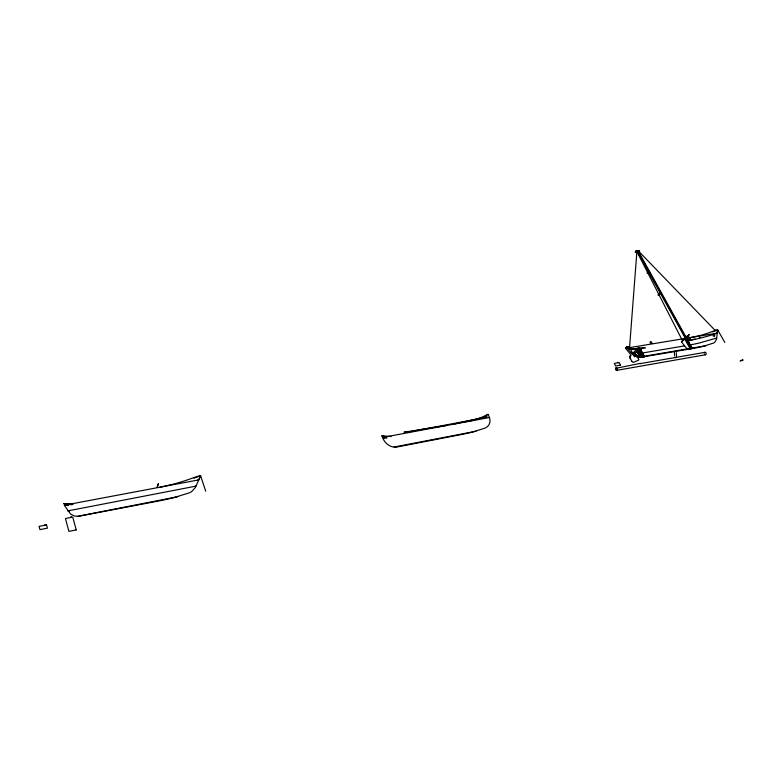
<?xml version="1.0" encoding="UTF-8"?>
<svg xmlns="http://www.w3.org/2000/svg" width="782" height="782" viewBox="0 0 782 782"><rect width="100%" height="100%" fill="white"/><g stroke="black" fill="none" stroke-linecap="round" stroke-linejoin="round"><path stroke-width="1.17" d="M637.017 251.775L682.012 339.779M674.367 352.447L674.641 356.025M676.283 352.623L676.508 355.585M625.756 348.479L625.786 347.931M629.578 347.218L636.91 251.403M638.395 348.547C637.477 348.674 637.789 348.313 638.327 348.313C638.102 348.684 636.763 349.877 638.19 348.782M629.706 347.609C629.295 345.448 629.236 349.339 629.393 346.905M690.086 348.577L688.287 349.065L686.361 348.039L681.445 341.871L684.494 338.567L717.221 333.161L717.69 329.936L716.859 330.072A31.779 20.831 41.6 0 0 715.286 330.444L712.412 331.441A177.299 113.615 34.6 0 1 700.369 335.419L690.868 337.511L687.837 340.776M714.533 329.965L714.816 330.854L714.748 329.769M714.621 329.789L715.09 330.375L714.543 330.297M638.444 251.012L714.885 330.141M636.773 251.951L635.365 252.117L636.118 250.924C644.104 250.318 636.225 251.628 636.919 251.198M648.043 273.055L647.252 272.977L649.598 271.559M647.633 272.938L648.2 272.762L647.701 272.967M647.701 272.889L648.229 272.82L647.711 273.074M658.757 294.746L661.181 292.458L660.028 292.615L658.121 294.951L659.187 294.951M638.503 251.677L638.884 250.748L636.118 251.149L637.34 251.853L636.118 250.924M159.518 487.382L173.868 484.009A211.746 165.579 12.2 0 0 192.567 478.066L195.862 476.932A36.539 32.228 19.3 0 1 199.41 476.003L200.642 475.769L195.334 487.538L191.756 491.477A24.789 21.437 15.6 0 1 189.615 492.738L173.457 497.763A171.923 74.798 -17.9 0 1 157.964 501.145L78.122 516.355L74.329 516.003L70.644 514.097L64.437 505.524L68.005 505.26L67.663 503.999L63.919 503.628L72.99 504.116M197.289 480.363L198.677 479.904L200.642 475.769L198.911 476.326A39.706 36.138 -15.9 0 0 198.071 476.619M637.809 348.479L639.754 348.195M640.096 363.728L640.39 363.337L615.522 368.4A1.378 0.85 79.7 0 0 616.548 370.375L705.432 354.774M661.259 292.595L660.106 292.751L658.2 295.088L660.653 293.309M637.926 348.537L639.138 350.17M637.379 348.948L637.907 349.798M638.923 350.326L638.611 350.766M636.89 250.836L690.858 348.273L690.408 348.762M635.365 252.117L636.196 251.061M638.806 250.611L637.975 251.667L635.287 251.98M625.864 347.853L625.727 348.254M626.02 347.795L626.91 347.785M740.779 360.482L742.88 360.013M625.883 348.655L630.644 354.51A1.173 0.811 39.5 0 1 630.634 355.81L629.891 356.221A1.056 0.733 39.6 0 0 629.676 357.159L630.409 358.625L629.676 357.159M627.174 348.049L631.074 352.79A9.843 6.794 39.5 0 0 633.488 355.077L634.055 355.429A9.843 6.794 39.5 0 0 636.929 356.944L637.115 357.022M629.373 347.98L629.784 347.452L626.558 346.465L627.731 348.01L628.357 347.755M629.891 356.221L630.663 355.771M716.361 330.366L717.641 329.945L716.547 339.114L714.885 342.115A21.319 14.047 40.1 0 1 713.634 343.024L702.959 346.426A148.345 52.462 -29.9 0 1 692.305 348.577L640.947 357.247L637.917 356.651L633.919 352.311L636.509 349.358L637.897 349.124M636.186 350.532L640.282 357.286L636.186 350.532L638.161 349.632L638.092 348.723M637.408 349.104L637.965 348.273M637.897 349.759L637.31 349.28L638.132 348.684M640.067 349.437L640.155 348.743L641.504 349.075L640.233 350.512L638.327 350.825L638.161 349.632M638.874 348.117L639.94 348.166L640.829 349.837L638.474 350.747M636.206 351.91L638.102 350.219L641.807 357.188L639.168 356.612M639.031 348.645L639.559 348.039M636.656 351.851L638.102 350.219M638.513 350.795L638.64 350.219M638.356 350.336L638.747 350.424M638.972 351.48L640.917 349.74L644.632 356.729L643.674 356.866M638.63 359.133L638.601 359.173A1.241 0.86 39.8 0 1 638.18 360.355L633.645 362.271A1.554 1.085 39.8 0 1 631.758 361.196L631.788 361.157M645.619 347.843L635.033 349.329M637.369 357.188L638.601 359.173M684.485 339.124L687.515 335.83L688.698 337.238L687.544 337.12L687.339 335.889L688.541 336.289M681.445 341.871L685.355 338.733M687.955 338.02L688.678 336.495M724.836 342.477L717.69 329.936L717.202 333.171L709.421 335.683A146.723 52.941 -30 0 1 703.106 337.404L696.83 338.929A172.539 62.873 -30.4 0 1 690.584 340.258L687.857 340.776L690.868 337.511M634.329 349.134L635.228 349.28M689.89 348.919L689.431 347.912L689.89 348.919L691.034 348.361M688.59 348.694L690.242 348.928L690.858 348.273M648.151 272.644L647.711 272.771M658.61 294.765L659.118 294.648M676 357.677L676.968 356.963L675.218 357.765M740.974 360.365L740.124 360.961L742.489 360.375M742.069 360.61L742.626 360.062M742.401 360.522L742.89 360.043M638.053 348.234L630.615 349.446L634.525 356.836M633.567 349.515L633.928 349.173L633.029 349.554L634.251 349.417M686.645 338.205L686.127 338.586M687.183 339.564L687.798 340.551M71.905 504.419L71.533 504.761L72.794 504.429L71.133 504.449M688.541 342.027L689.323 342.868L688.717 343.259M689.988 344.491L690.692 345.331L690.086 345.722M690.907 347.198L691.513 346.807L691.972 347.814M70.458 504.341L70.028 504.683L71.348 504.39L69.647 504.351M648.053 272.918L648.542 272.859L647.222 273.074M630.478 349.329L631.387 349.095L630.478 349.329L629.49 347.658L628.259 347.579L630.126 347.697M385.389 437.138L386.474 436.903L386.914 437.988M391.02 436.532L381.899 435.809C383.913 443.062 391.117 449.093 398.849 446.639L459.445 434.939A165.334 65.952 -25.6 0 0 472.26 432.163L485.378 427.989A23.646 18.299 36.2 0 0 487.03 426.923C491.096 424 490.568 418.106 487.968 414.362L484.928 416.405M65.756 504.165L66.235 503.823L66.099 505.426L65.756 504.165L67.663 503.999M68.005 505.26L67.535 505.602L67.193 504.341M384.822 438.018L384.842 436.62L385.917 437.842M385.477 436.757L384.373 436.933M629.227 348.088L629.715 347.755M629.764 349.104L630.673 348.919L629.764 349.104L628.767 347.257M383.864 437.754L383.913 436.346L384.969 437.617L384.363 437.441M384.519 436.532L383.424 436.659M627.428 347.13L627.936 346.807L628.474 347.814L627.966 348.137L627.428 347.13L628.562 348.469L629.07 348.146L627.36 347.99M628.024 347.452L628.542 347.13L629.51 348.987L630.028 348.664L628.787 348.596L627.829 346.739L627.193 347.003M382.515 436.317L383.62 436.248L384.06 437.334L383.551 437.637L382.515 436.317L383.62 436.248M382.955 437.412L384.06 437.334M483.247 417.393L483.941 416.992M712.725 331.92L713.467 331.558M488.916 417.627L383.375 437.294L384.314 437.666M194.073 478.301L195.07 477.851M195.265 486.433L195.95 486.13L67.79 510.9L69.119 511.184M716.674 338.02L699.382 342.995A171.737 61.925 -30.3 0 1 691.22 344.706M64.007 503.95L65.962 503.784L66.304 505.055L64.349 505.211M691.132 348.674L691.611 348.469L690.438 348.811M699.421 337.658L699.998 337.462M199.146 476.238L200.583 475.788L205.715 491.204M616.548 370.375L616.754 370.316A1.378 0.85 79.7 0 0 617.066 368.439A1.378 0.85 79.7 0 0 615.766 367.872M695.12 339.017L688.727 340.6M637.848 348.332L638.513 348.313M467.235 421.625L469.464 421.146A106.919 80.742 31.5 0 0 487.958 414.352M77.516 516.355L177.934 496.658M687.857 340.776L690.584 340.258M394.177 447.011L476.013 431.224M454.625 423.932L487.039 416.708L483.217 417.637A169.137 68.728 -26 0 1 470.226 420.393L408.751 431.899L404.02 432.221L446.815 425.398M65.629 504.967L198.677 479.904M640.253 363.61L676.811 357.237M677.974 357.042L704.641 352.389M636.968 355.556L635.551 354.002L632.599 353.513L630.986 352.379L634.74 355.712L639.138 357.11L706.156 345.664M690.271 348.508L690.848 348.41M641.983 353.073L684.23 345.937M635.316 348.997L637.516 348.625M639.705 348.264L644.085 347.54M640.077 349.31L641.504 349.075M626.695 346.719L628.542 347.13M462.68 422.427L464.967 422.055M649.519 271.422L648.376 271.569L647.398 273.006M640.067 349.525L639.94 348.86M640.282 357.286L639.138 357.11M637.115 251.364L636.646 251.97L637.555 252.146M642.247 357.11L643.205 356.973L639.002 350.062L642.726 357.061L641.113 356.807M640.233 356.934L641.807 357.188M635.434 352.252L633.919 352.311M688.189 337.404L687.368 336.944M651.191 343.493L650.223 342.819A0.987 0.674 39.6 0 1 650.477 341.9L650.761 341.881M651.201 343.503L651.592 343.435A0.987 0.674 39.6 0 0 651.65 342.428A0.987 0.674 39.6 0 0 650.477 341.9L650.575 341.89M633.322 349.476L628.21 347.853L684.494 338.567L690.242 348.928M65.708 505.28L67.672 505.524M68.22 504.067L69.94 504.292M63.919 503.628L67.36 504.058M385.076 436.845L381.899 435.809M639.539 357.227L638.317 356.651M643.615 356.7L642.393 356.123M642.55 356.563L644.153 356.788L640.438 349.828M627.232 347.736L627.731 348.01M627.966 348.137L628.562 348.469M628.787 348.596L629.51 348.987M626.558 346.465L628.963 347.795M634.847 353.063L635.551 354.002M687.368 336.934L687.339 335.889L687.955 336.612M638.034 250.709L692.109 348.058M637.457 250.768L691.435 348.176M636.9 251.061L637.086 251.843M639.774 349.642L640.233 350.512M637.623 350.297L641.299 357.227M636.509 349.358L636.773 349.857M630.409 347.98L630.937 348.997M630.136 347.902L630.673 348.919M629.647 348.234L630.184 349.251M630.439 358.596L631.758 361.196M617.936 362.203L618.22 362.75M385.829 436.815L386.269 437.9M384.842 436.62L385.291 437.705M383.913 436.346L384.47 437.93M383.033 436.014L383.473 437.099M382.711 435.662L383.551 437.637M71.006 516.364L71.279 517.381M65.209 504.097L65.551 505.358M44.887 524.536L45.063 525.211M195.989 477.45A40.107 36.51 -15.9 0 1 197.65 476.776M714.465 331.109A34.691 28.084 27.9 0 1 715.403 330.727A34.34 27.8 27.9 0 1 716.038 330.483M704.338 353.21A1.31 0.899 79.4 0 1 705.384 352.232A1.31 0.899 79.4 0 1 706.136 353.953A1.31 0.899 79.4 0 1 704.953 354.637M714.65 335.136L714.445 336.573L712.989 335.84L714.65 335.136M158.394 483.765L157.25 486.893L158.394 483.765M689.235 334.579L686.987 337.032L689.235 334.579M632.511 349.212L632.11 349.554L633.019 349.222L632.511 349.212M631.69 349.143L631.26 349.486L631.69 349.143M76.225 529.913L68.914 531.389L65.453 518.525L72.736 517.097L76.225 529.913M46.549 524.918L39.1 526.384L39.941 529.639L47.399 528.163L46.549 524.918M620.546 365.165L615.63 366.025L614.281 363.425L619.197 362.574L620.546 365.165"/></g></svg>
